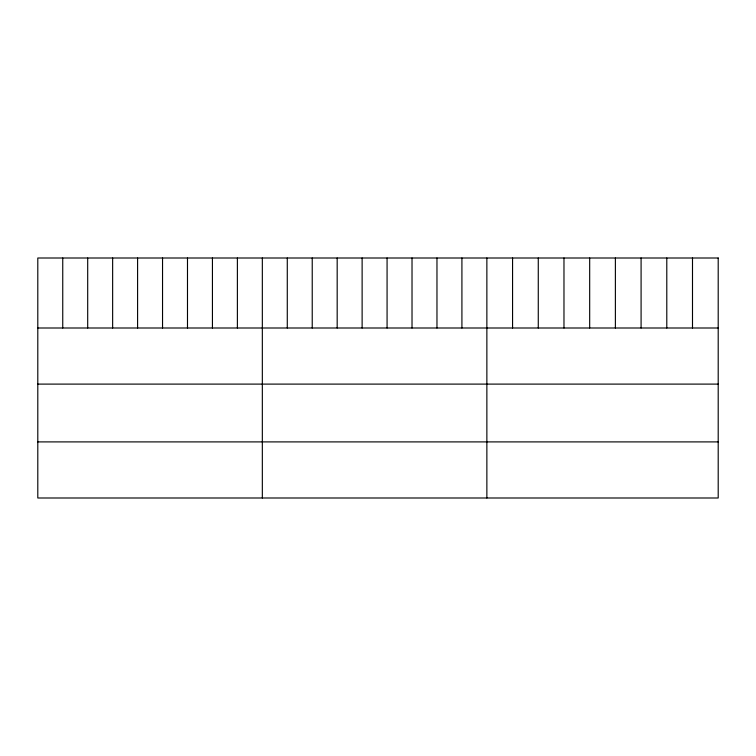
<?xml version="1.0" encoding="UTF-8"?>
<svg xmlns="http://www.w3.org/2000/svg" width="756" height="756" viewBox="0 0 756 756"><rect width="100%" height="100%" fill="white"/><g stroke="black" fill="none" stroke-linecap="round" stroke-linejoin="round"><path stroke-width="1.13" d="M37.8 328L718.2 328M37.8 384.105L718.2 384.105M37.8 441.901L718.2 441.901M692.496 258.004L692.496 328M666.792 258.004L666.792 328M641.088 258.004L641.088 328M615.384 258.004L615.384 328M589.68 258.004L589.68 328M563.976 258.004L563.976 328M538.272 258.004L538.272 328M512.568 258.004L512.568 328M486.864 258.004L486.864 497.996M461.916 258.004L461.916 328M436.968 258.004L436.968 328M412.02 258.004L412.02 328M387.072 258.004L387.072 328M362.124 258.004L362.124 328M337.176 258.004L337.176 328M312.228 258.004L312.228 328M287.28 258.004L287.28 328M262.332 258.004L262.332 497.996M237.384 258.004L237.384 328M212.436 258.004L212.436 328M187.488 258.004L187.488 328M162.54 258.004L162.54 328M137.592 258.004L137.592 328M112.644 258.004L112.644 328M87.696 258.004L87.696 328M62.748 258.004L62.748 328M718.2 258.004L37.8 258.004L37.8 497.996L718.2 497.996L718.2 258.004"/></g></svg>
